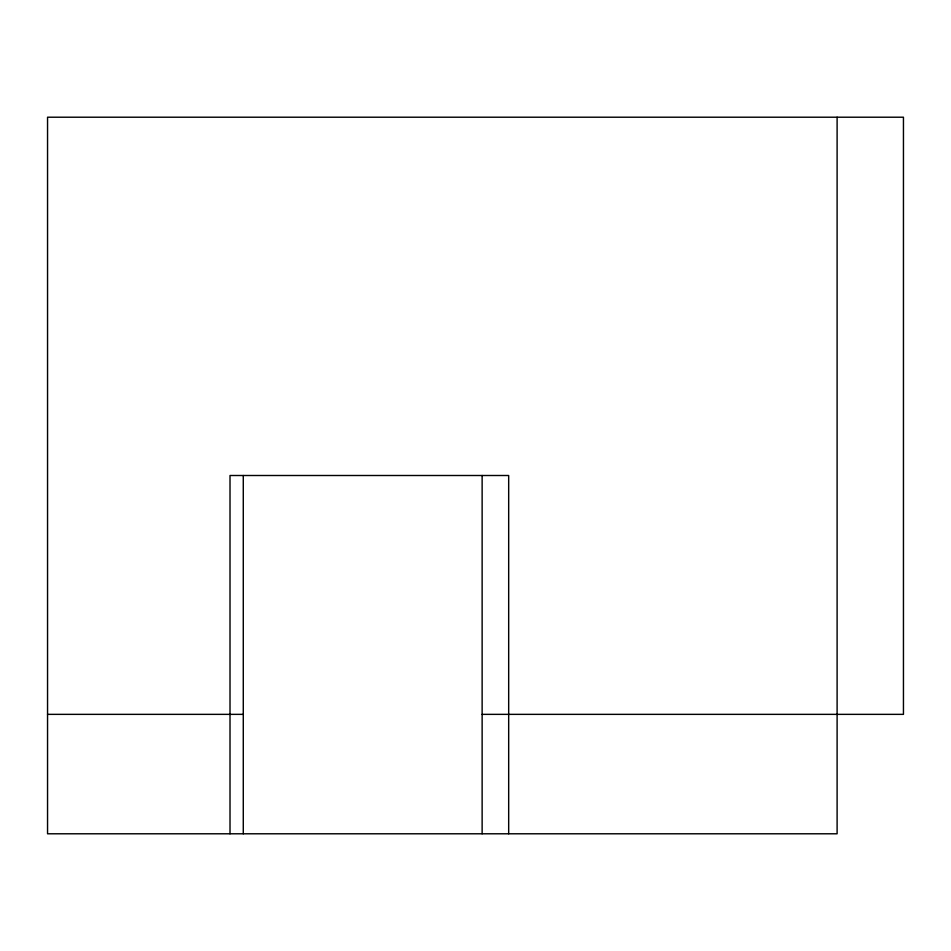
<?xml version="1.0" encoding="UTF-8"?>
<svg xmlns="http://www.w3.org/2000/svg" width="951" height="951" viewBox="0 0 951 951"><rect width="100%" height="100%" fill="white"/><g stroke="black" fill="none" stroke-linecap="round" stroke-linejoin="round"><path stroke-width="1.43" d="M47.55 714.356L243.278 714.356M482.133 714.356L903.45 714.356L903.45 117.211L47.55 117.211L47.55 833.789L837.106 833.789L837.106 117.211M508.678 833.789L508.678 475.5L230.011 475.5L230.011 833.789M482.133 475.5L482.133 833.789M243.278 475.5L243.278 833.789"/></g></svg>
